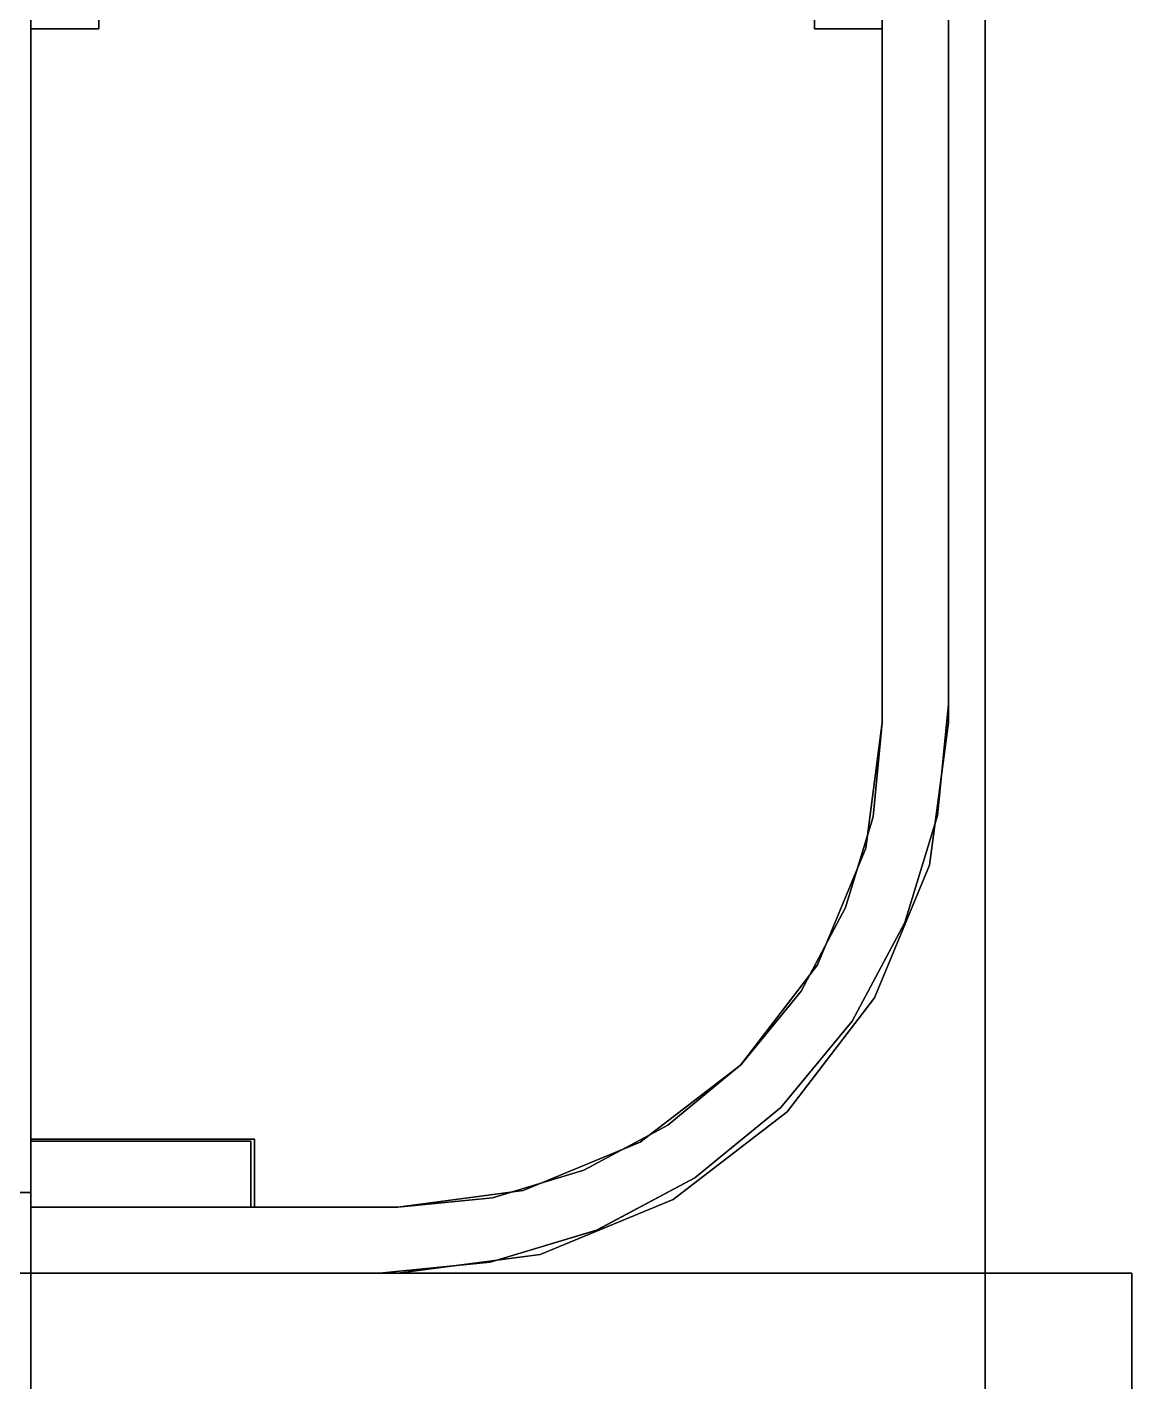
# Model space of a CAD drawing. Extents: x 0 to 5304, y -4676 to 0.
# Drawn here: x 5002.9 to 5303.9, y -1749.6 to -1380.5 of the extents above; entities that cross this region are included whole.
import ezdxf

# ---------------------------------------------------------------- set-up
doc = ezdxf.new("R2010")
doc.units = 0
for name, color, linetype in [('LAYER0', 7, 'CONTINUOUS'), ('LAYER150', 45, 'CONTINUOUS'), ('LAYER151', 45, 'CONTINUOUS'), ('LAYER152', 45, 'CONTINUOUS'), ('LAYER153', 45, 'CONTINUOUS'), ('LAYER154', 45, 'CONTINUOUS'), ('LAYER157', 45, 'CONTINUOUS'), ('LAYER20', 7, 'CONTINUOUS')]:
    doc.layers.add(name, color=color, linetype=linetype)

msp = doc.modelspace()

# ---------------------------------------------------------------- linework, layer by layer
at = {"layer": 'LAYER0'}
for points, invisible_edges in [([(5263.88, -4676.25), (5113.88, -1170), (5263.88, 0), (5263.88, -4676.25)], 7), ([(5113.88, -1170, 5), (5263.88, -4676.25, 5), (5113.88, 0, 5), (5113.88, -1170, 5)], 3), ([(5113.88, 0, 5), (5263.88, -4676.25, 5), (5263.88, 0, 5), (5113.88, 0, 5)], 3), ([(5263.88, -4676.25), (5263.88, 0), (5263.88, -1320), (5263.88, -4676.25)], 1), ([(5263.88, 0, 5), (5263.88, -4676.25, 5), (5263.88, -1320, 5), (5263.88, 0, 5)], 1), ([(5113.88, -1170), (2029.89, -3014), (2029.89, -1170), (5113.88, -1170)], 1), ([(5263.88, -4676.25), (2029.89, -3014), (5113.88, -1170), (5263.88, -4676.25)], 7), ([(2029.89, -3014, 5), (5263.88, -4676.25, 5), (2029.89, -1170, 5), (2029.89, -3014, 5)], 3), ([(2029.89, -1170, 5), (5263.88, -4676.25, 5), (5113.88, -1170, 5), (2029.89, -1170, 5)], 3), ([(5263.88, -1320), (5263.88, -4676.25, 5), (5263.88, -4676.25), (5263.88, -1320)], 1), ([(5263.88, -4676.25, 5), (5263.88, -1320), (5263.88, -1320, 5), (5263.88, -4676.25, 5)], 1)]:
    msp.add_3dface(points, dxfattribs=dict(at, invisible_edges=invisible_edges))
at = {"layer": 'LAYER150'}
for points, invisible_edges in [([(5253.885, -1320, 525), (3600.885, -1720, 525), (3600.885, -1320, 525), (5253.885, -1320, 525)], 1), ([(3600.885, -1720, 525), (5253.885, -1320, 525), (5098.885, -1720, 525), (3600.885, -1720, 525)], 3), ([(5098.885, -1720, 543), (3600.885, -1320, 543), (3600.885, -1720, 543), (5098.885, -1720, 543)], 1), ([(3600.885, -1320, 543), (5098.885, -1720, 543), (5253.885, -1320, 543), (3600.885, -1320, 543)], 3), ([(5098.885, -1720, 525), (5253.885, -1320, 525), (5129.055, -1717.04, 525), (5098.885, -1720, 525)], 3), ([(5253.885, -1320, 543), (5098.885, -1720, 543), (5129.055, -1717.04, 543), (5253.885, -1320, 543)], 5), ([(5129.055, -1717.04, 525), (5253.885, -1320, 525), (5158.065, -1708.26, 525), (5129.055, -1717.04, 525)], 3), ([(5253.885, -1320, 543), (5129.055, -1717.04, 543), (5158.065, -1708.26, 543), (5253.885, -1320, 543)], 5), ([(5158.065, -1708.26, 525), (5253.885, -1320, 525), (5184.805, -1694, 525), (5158.065, -1708.26, 525)], 3), ([(5253.885, -1320, 543), (5158.065, -1708.26, 543), (5184.805, -1694, 543), (5253.885, -1320, 543)], 5), ([(5184.805, -1694, 525), (5253.885, -1320, 525), (5208.275, -1674.82, 525), (5184.805, -1694, 525)], 3), ([(5253.885, -1320, 543), (5184.805, -1694, 543), (5208.275, -1674.82, 543), (5253.885, -1320, 543)], 5), ([(5208.275, -1674.82, 525), (5253.885, -1320, 525), (5227.635, -1651.3, 525), (5208.275, -1674.82, 525)], 3), ([(5253.885, -1320, 543), (5208.275, -1674.82, 543), (5227.635, -1651.3, 543), (5253.885, -1320, 543)], 5), ([(5227.635, -1651.3, 525), (5253.885, -1320, 525), (5242.025, -1624.46, 525), (5227.635, -1651.3, 525)], 3), ([(5253.885, -1320, 543), (5227.635, -1651.3, 543), (5242.025, -1624.46, 543), (5253.885, -1320, 543)], 5), ([(5242.025, -1624.46, 525), (5253.885, -1320, 525), (5250.895, -1595.31, 525), (5242.025, -1624.46, 525)], 3), ([(5253.885, -1320, 543), (5242.025, -1624.46, 543), (5250.895, -1595.31, 543), (5253.885, -1320, 543)], 5), ([(5250.895, -1595.31, 525), (5253.885, -1320, 525), (5253.885, -1565, 525), (5250.895, -1595.31, 525)], 1), ([(5253.885, -1320, 543), (5250.895, -1595.31, 543), (5253.885, -1565, 543), (5253.885, -1320, 543)], 1), ([(5253.885, -1320, 525), (5253.885, -1565, 543), (5253.885, -1565, 525), (5253.885, -1320, 525)], 1), ([(5253.885, -1565, 543), (5253.885, -1320, 525), (5253.885, -1320, 543), (5253.885, -1565, 543)], 1), ([(5098.885, -1720, 543), (3600.885, -1720, 525), (5098.885, -1720, 525), (5098.885, -1720, 543)], 1), ([(3600.885, -1720, 525), (5098.885, -1720, 543), (3600.885, -1720, 543), (3600.885, -1720, 525)], 1)]:
    msp.add_3dface(points, dxfattribs=dict(at, invisible_edges=invisible_edges))
at = {"layer": 'LAYER151'}
for points, invisible_edges in [([(5217.385, -1320, 225), (5022.385, -1381, 225), (5022.385, -1320, 225), (5217.385, -1320, 225)], 1), ([(5022.385, -1381, 225), (5217.385, -1320, 225), (5064.885, -1683.5, 225), (5022.385, -1381, 225)], 7), ([(5022.385, -1320, 243), (5022.385, -1381, 225), (5022.385, -1381, 243), (5022.385, -1320, 243)], 1), ([(5022.385, -1381, 225), (5022.385, -1320, 243), (5022.385, -1320, 225), (5022.385, -1381, 225)], 1), ([(5022.385, -1381, 243), (5064.885, -1683.5, 243), (5022.385, -1320, 243), (5022.385, -1381, 243)], 3), ([(5022.385, -1320, 243), (5064.885, -1683.5, 243), (5217.385, -1320, 243), (5022.385, -1320, 243)], 3), ([(5064.885, -1683.5, 225), (5217.385, -1320, 225), (5064.885, -1702, 225), (5064.885, -1683.5, 225)], 3), ([(5064.885, -1702, 225), (5217.385, -1320, 225), (5103.885, -1702, 225), (5064.885, -1702, 225)], 3), ([(5217.385, -1320, 243), (5064.885, -1683.5, 243), (5103.885, -1702, 243), (5217.385, -1320, 243)], 7), ([(5103.885, -1702, 225), (5217.385, -1320, 225), (5129.715, -1699.45, 225), (5103.885, -1702, 225)], 3), ([(5217.385, -1320, 243), (5103.885, -1702, 243), (5129.715, -1699.45, 243), (5217.385, -1320, 243)], 5), ([(5129.715, -1699.45, 225), (5217.385, -1320, 225), (5154.545, -1691.89, 225), (5129.715, -1699.45, 225)], 3), ([(5217.385, -1320, 243), (5129.715, -1699.45, 243), (5154.545, -1691.89, 243), (5217.385, -1320, 243)], 5), ([(5154.545, -1691.89, 225), (5217.385, -1320, 225), (5177.415, -1679.63, 225), (5154.545, -1691.89, 225)], 3), ([(5217.385, -1320, 243), (5154.545, -1691.89, 243), (5177.415, -1679.63, 243), (5217.385, -1320, 243)], 5), ([(5177.415, -1679.63, 225), (5217.385, -1320, 225), (5197.435, -1663.12, 225), (5177.415, -1679.63, 225)], 3), ([(5217.385, -1320, 243), (5177.415, -1679.63, 243), (5197.435, -1663.12, 243), (5217.385, -1320, 243)], 5), ([(5197.435, -1663.12, 225), (5217.385, -1320, 225), (5213.765, -1643.14, 225), (5197.435, -1663.12, 225)], 3), ([(5217.385, -1320, 243), (5197.435, -1663.12, 243), (5213.765, -1643.14, 243), (5217.385, -1320, 243)], 5), ([(5213.765, -1643.14, 225), (5217.385, -1320, 225), (5217.385, -1381, 225), (5213.765, -1643.14, 225)], 5), ([(5217.385, -1320, 243), (5213.765, -1643.14, 243), (5217.385, -1381, 243), (5217.385, -1320, 243)], 3), ([(5217.385, -1320, 225), (5217.385, -1381, 243), (5217.385, -1381, 225), (5217.385, -1320, 225)], 1), ([(5217.385, -1381, 243), (5217.385, -1320, 225), (5217.385, -1320, 243), (5217.385, -1381, 243)], 1), ([(5022.385, -1381, 225), (5003.885, -1683.5, 225), (5003.885, -1381, 225), (5022.385, -1381, 225)], 1), ([(5003.885, -1683.5, 225), (5022.385, -1381, 225), (5064.885, -1683.5, 225), (5003.885, -1683.5, 225)], 3), ([(5003.885, -1381, 243), (5022.385, -1381, 225), (5003.885, -1381, 225), (5003.885, -1381, 243)], 1), ([(5022.385, -1381, 225), (5003.885, -1381, 243), (5022.385, -1381, 243), (5022.385, -1381, 225)], 1), ([(5003.885, -1381, 243), (5003.885, -1683.5, 225), (5003.885, -1683.5, 243), (5003.885, -1381, 243)], 1), ([(5003.885, -1683.5, 225), (5003.885, -1381, 243), (5003.885, -1381, 225), (5003.885, -1683.5, 225)], 1), ([(5064.885, -1683.5, 243), (5003.885, -1381, 243), (5003.885, -1683.5, 243), (5064.885, -1683.5, 243)], 1), ([(5003.885, -1381, 243), (5064.885, -1683.5, 243), (5022.385, -1381, 243), (5003.885, -1381, 243)], 3), ([(5213.765, -1643.14, 225), (5217.385, -1381, 225), (5225.895, -1620.37, 225), (5213.765, -1643.14, 225)], 3), ([(5225.895, -1620.37, 243), (5217.385, -1381, 243), (5213.765, -1643.14, 243), (5225.895, -1620.37, 243)], 3), ([(5225.895, -1620.37, 225), (5217.385, -1381, 225), (5235.885, -1381, 225), (5225.895, -1620.37, 225)], 5), ([(5217.385, -1381, 243), (5235.885, -1381, 225), (5217.385, -1381, 225), (5217.385, -1381, 243)], 1), ([(5235.885, -1381, 225), (5217.385, -1381, 243), (5235.885, -1381, 243), (5235.885, -1381, 225)], 1), ([(5217.385, -1381, 243), (5225.895, -1620.37, 243), (5235.885, -1381, 243), (5217.385, -1381, 243)], 3), ([(5225.895, -1620.37, 225), (5235.885, -1381, 225), (5233.365, -1595.68, 225), (5225.895, -1620.37, 225)], 3), ([(5235.885, -1381, 243), (5225.895, -1620.37, 243), (5233.365, -1595.68, 243), (5235.885, -1381, 243)], 5), ([(5233.365, -1595.68, 225), (5235.885, -1381, 225), (5235.885, -1570, 225), (5233.365, -1595.68, 225)], 1), ([(5235.885, -1381, 243), (5233.365, -1595.68, 243), (5235.885, -1570, 243), (5235.885, -1381, 243)], 1), ([(5235.885, -1381, 225), (5235.885, -1570, 243), (5235.885, -1570, 225), (5235.885, -1381, 225)], 1), ([(5235.885, -1570, 243), (5235.885, -1381, 225), (5235.885, -1381, 243), (5235.885, -1570, 243)], 1), ([(5064.885, -1683.5, 243), (5003.885, -1683.5, 225), (5064.885, -1683.5, 225), (5064.885, -1683.5, 243)], 1), ([(5003.885, -1683.5, 225), (5064.885, -1683.5, 243), (5003.885, -1683.5, 243), (5003.885, -1683.5, 225)], 1), ([(5064.885, -1683.5, 243), (5064.885, -1702, 225), (5064.885, -1702, 243), (5064.885, -1683.5, 243)], 1), ([(5064.885, -1702, 225), (5064.885, -1683.5, 243), (5064.885, -1683.5, 225), (5064.885, -1702, 225)], 1), ([(5103.885, -1702, 243), (5064.885, -1683.5, 243), (5064.885, -1702, 243), (5103.885, -1702, 243)], 1), ([(5103.885, -1702, 243), (5064.885, -1702, 225), (5103.885, -1702, 225), (5103.885, -1702, 243)], 1), ([(5064.885, -1702, 225), (5103.885, -1702, 243), (5064.885, -1702, 243), (5064.885, -1702, 225)], 1)]:
    msp.add_3dface(points, dxfattribs=dict(at, invisible_edges=invisible_edges))
at = {"layer": 'LAYER152'}
for points, invisible_edges in [([(5022.385, -1320, 525), (5217.385, -1381, 525), (5217.385, -1320, 525), (5022.385, -1320, 525)], 1), ([(5217.385, -1381, 525), (5022.385, -1320, 525), (5213.765, -1643.14, 525), (5217.385, -1381, 525)], 7), ([(5213.765, -1643.14, 525), (5022.385, -1320, 525), (5197.435, -1663.12, 525), (5213.765, -1643.14, 525)], 3), ([(5197.435, -1663.12, 525), (5022.385, -1320, 525), (5177.415, -1679.63, 525), (5197.435, -1663.12, 525)], 3), ([(5177.415, -1679.63, 525), (5022.385, -1320, 525), (5154.545, -1691.89, 525), (5177.415, -1679.63, 525)], 3), ([(5154.545, -1691.89, 525), (5022.385, -1320, 525), (5129.715, -1699.45, 525), (5154.545, -1691.89, 525)], 3), ([(5129.715, -1699.45, 525), (5022.385, -1320, 525), (5103.885, -1702, 525), (5129.715, -1699.45, 525)], 3), ([(5103.885, -1702, 525), (5022.385, -1320, 525), (5064.885, -1683.5, 525), (5103.885, -1702, 525)], 7), ([(5064.885, -1683.5, 525), (5022.385, -1320, 525), (5022.385, -1381, 525), (5064.885, -1683.5, 525)], 5), ([(5022.385, -1320, 525), (5022.385, -1381, 507), (5022.385, -1381, 525), (5022.385, -1320, 525)], 1), ([(5022.385, -1381, 507), (5022.385, -1320, 525), (5022.385, -1320, 507), (5022.385, -1381, 507)], 1), ([(5217.385, -1320, 507), (5213.765, -1643.14, 507), (5022.385, -1320, 507), (5217.385, -1320, 507)], 3), ([(5022.385, -1320, 507), (5213.765, -1643.14, 507), (5197.435, -1663.12, 507), (5022.385, -1320, 507)], 5), ([(5022.385, -1320, 507), (5197.435, -1663.12, 507), (5177.415, -1679.63, 507), (5022.385, -1320, 507)], 5), ([(5022.385, -1320, 507), (5177.415, -1679.63, 507), (5154.545, -1691.89, 507), (5022.385, -1320, 507)], 5), ([(5022.385, -1320, 507), (5154.545, -1691.89, 507), (5129.715, -1699.45, 507), (5022.385, -1320, 507)], 5), ([(5022.385, -1320, 507), (5129.715, -1699.45, 507), (5103.885, -1702, 507), (5022.385, -1320, 507)], 5), ([(5022.385, -1320, 507), (5103.885, -1702, 507), (5064.885, -1683.5, 507), (5022.385, -1320, 507)], 7), ([(5022.385, -1320, 507), (5064.885, -1683.5, 507), (5022.385, -1381, 507), (5022.385, -1320, 507)], 3), ([(5217.385, -1381, 507), (5213.765, -1643.14, 507), (5217.385, -1320, 507), (5217.385, -1381, 507)], 3), ([(5217.385, -1320, 507), (5217.385, -1381, 525), (5217.385, -1381, 507), (5217.385, -1320, 507)], 1), ([(5217.385, -1381, 525), (5217.385, -1320, 507), (5217.385, -1320, 525), (5217.385, -1381, 525)], 1), ([(5064.885, -1683.5, 525), (5022.385, -1381, 525), (5003.885, -1683.5, 525), (5064.885, -1683.5, 525)], 3), ([(5003.885, -1683.5, 525), (5022.385, -1381, 525), (5003.885, -1381, 525), (5003.885, -1683.5, 525)], 1), ([(5022.385, -1381, 507), (5003.885, -1381, 525), (5022.385, -1381, 525), (5022.385, -1381, 507)], 1), ([(5003.885, -1381, 525), (5022.385, -1381, 507), (5003.885, -1381, 507), (5003.885, -1381, 525)], 1), ([(5003.885, -1381, 525), (5003.885, -1683.5, 507), (5003.885, -1683.5, 525), (5003.885, -1381, 525)], 1), ([(5003.885, -1683.5, 507), (5003.885, -1381, 525), (5003.885, -1381, 507), (5003.885, -1683.5, 507)], 1), ([(5003.885, -1683.5, 507), (5022.385, -1381, 507), (5064.885, -1683.5, 507), (5003.885, -1683.5, 507)], 3), ([(5022.385, -1381, 507), (5003.885, -1683.5, 507), (5003.885, -1381, 507), (5022.385, -1381, 507)], 1), ([(5225.895, -1620.37, 525), (5217.385, -1381, 525), (5213.765, -1643.14, 525), (5225.895, -1620.37, 525)], 3), ([(5217.385, -1381, 507), (5225.895, -1620.37, 507), (5213.765, -1643.14, 507), (5217.385, -1381, 507)], 5), ([(5217.385, -1381, 525), (5235.885, -1570, 525), (5235.885, -1381, 525), (5217.385, -1381, 525)], 1), ([(5235.885, -1570, 525), (5217.385, -1381, 525), (5233.365, -1595.68, 525), (5235.885, -1570, 525)], 3), ([(5233.365, -1595.68, 525), (5217.385, -1381, 525), (5225.895, -1620.37, 525), (5233.365, -1595.68, 525)], 3), ([(5235.885, -1381, 507), (5217.385, -1381, 525), (5235.885, -1381, 525), (5235.885, -1381, 507)], 1), ([(5217.385, -1381, 525), (5235.885, -1381, 507), (5217.385, -1381, 507), (5217.385, -1381, 525)], 1), ([(5235.885, -1381, 507), (5233.365, -1595.68, 507), (5217.385, -1381, 507), (5235.885, -1381, 507)], 3), ([(5217.385, -1381, 507), (5233.365, -1595.68, 507), (5225.895, -1620.37, 507), (5217.385, -1381, 507)], 5), ([(5233.365, -1595.68, 507), (5235.885, -1381, 507), (5235.885, -1570, 507), (5233.365, -1595.68, 507)], 1), ([(5235.885, -1381, 507), (5235.885, -1570, 525), (5235.885, -1570, 507), (5235.885, -1381, 507)], 1), ([(5235.885, -1570, 525), (5235.885, -1381, 507), (5235.885, -1381, 525), (5235.885, -1570, 525)], 1), ([(5003.885, -1683.5, 507), (5064.885, -1683.5, 525), (5003.885, -1683.5, 525), (5003.885, -1683.5, 507)], 1), ([(5064.885, -1683.5, 525), (5003.885, -1683.5, 507), (5064.885, -1683.5, 507), (5064.885, -1683.5, 525)], 1), ([(5064.885, -1702, 525), (5103.885, -1702, 525), (5064.885, -1683.5, 525), (5064.885, -1702, 525)], 2), ([(5064.885, -1683.5, 525), (5064.885, -1702, 507), (5064.885, -1702, 525), (5064.885, -1683.5, 525)], 1), ([(5064.885, -1702, 507), (5064.885, -1683.5, 525), (5064.885, -1683.5, 507), (5064.885, -1702, 507)], 1), ([(5064.885, -1683.5, 507), (5103.885, -1702, 507), (5064.885, -1702, 507), (5064.885, -1683.5, 507)], 1), ([(5064.885, -1702, 507), (5103.885, -1702, 525), (5064.885, -1702, 525), (5064.885, -1702, 507)], 1), ([(5103.885, -1702, 525), (5064.885, -1702, 507), (5103.885, -1702, 507), (5103.885, -1702, 525)], 1)]:
    msp.add_3dface(points, dxfattribs=dict(at, invisible_edges=invisible_edges))
at = {"layer": 'LAYER153'}
for points, invisible_edges in [([(5253.885, -1320, 225), (5235.885, -1570, 225), (5235.885, -1320, 225), (5253.885, -1320, 225)], 1), ([(5235.885, -1570, 225), (5253.885, -1320, 225), (5248.775, -1608.82, 225), (5235.885, -1570, 225)], 7), ([(5235.885, -1570, 525), (5248.775, -1608.82, 525), (5235.885, -1320, 525), (5235.885, -1570, 525)], 3), ([(5235.885, -1320, 525), (5248.775, -1608.82, 525), (5253.885, -1320, 525), (5235.885, -1320, 525)], 3), ([(5248.775, -1608.82, 225), (5253.885, -1320, 225), (5253.885, -1570, 225), (5248.775, -1608.82, 225)], 1), ([(5253.885, -1320, 525), (5248.775, -1608.82, 525), (5253.885, -1570, 525), (5253.885, -1320, 525)], 1), ([(5253.885, -1320, 225), (5253.885, -1570, 525), (5253.885, -1570, 225), (5253.885, -1320, 225)], 1), ([(5253.885, -1570, 525), (5253.885, -1320, 225), (5253.885, -1320, 525), (5253.885, -1570, 525)], 1), ([(5233.785, -1645, 225), (5231.375, -1604.16, 225), (5235.885, -1570, 225), (5233.785, -1645, 225)], 5), ([(5231.375, -1604.16, 525), (5233.785, -1645, 525), (5235.885, -1570, 525), (5231.375, -1604.16, 525)], 3), ([(5233.785, -1645, 225), (5235.885, -1570, 225), (5248.775, -1608.82, 225), (5233.785, -1645, 225)], 3), ([(5235.885, -1570, 525), (5233.785, -1645, 525), (5248.775, -1608.82, 525), (5235.885, -1570, 525)], 5), ([(5233.785, -1645, 225), (5218.185, -1635.99, 225), (5231.375, -1604.16, 225), (5233.785, -1645, 225)], 5), ([(5218.185, -1635.99, 525), (5233.785, -1645, 525), (5231.375, -1604.16, 525), (5218.185, -1635.99, 525)], 3), ([(5209.955, -1676.07, 225), (5197.215, -1663.33, 225), (5218.185, -1635.99, 225), (5209.955, -1676.07, 225)], 5), ([(5197.215, -1663.33, 525), (5209.955, -1676.07, 525), (5218.185, -1635.99, 525), (5197.215, -1663.33, 525)], 3), ([(5209.955, -1676.07, 225), (5218.185, -1635.99, 225), (5233.785, -1645, 225), (5209.955, -1676.07, 225)], 3), ([(5218.185, -1635.99, 525), (5209.955, -1676.07, 525), (5233.785, -1645, 525), (5218.185, -1635.99, 525)], 5), ([(5178.885, -1699.9, 225), (5169.875, -1684.3, 225), (5197.215, -1663.33, 225), (5178.885, -1699.9, 225)], 5), ([(5169.875, -1684.3, 525), (5178.885, -1699.9, 525), (5197.215, -1663.33, 525), (5169.875, -1684.3, 525)], 3), ([(5178.885, -1699.9, 225), (5197.215, -1663.33, 225), (5209.955, -1676.07, 225), (5178.885, -1699.9, 225)], 3), ([(5197.215, -1663.33, 525), (5178.885, -1699.9, 525), (5209.955, -1676.07, 525), (5197.215, -1663.33, 525)], 5), ([(5142.705, -1714.89, 225), (5138.045, -1697.49, 225), (5169.875, -1684.3, 225), (5142.705, -1714.89, 225)], 5), ([(5138.045, -1697.49, 525), (5142.705, -1714.89, 525), (5169.875, -1684.3, 525), (5138.045, -1697.49, 525)], 3), ([(5142.705, -1714.89, 225), (5169.875, -1684.3, 225), (5178.885, -1699.9, 225), (5142.705, -1714.89, 225)], 3), ([(5169.875, -1684.3, 525), (5142.705, -1714.89, 525), (5178.885, -1699.9, 525), (5169.875, -1684.3, 525)], 5), ([(5103.885, -1720, 225), (5103.885, -1702, 225), (5138.045, -1697.49, 225), (5103.885, -1720, 225)], 5), ([(5103.885, -1720, 225), (5138.045, -1697.49, 225), (5142.705, -1714.89, 225), (5103.885, -1720, 225)], 3), ([(5103.885, -1702, 525), (5142.705, -1714.89, 525), (5138.045, -1697.49, 525), (5103.885, -1702, 525)], 3), ([(5103.885, -1702, 225), (5003.885, -1720, 225), (5003.885, -1702, 225), (5103.885, -1702, 225)], 1), ([(5003.885, -1720, 225), (5103.885, -1702, 225), (5103.885, -1720, 225), (5003.885, -1720, 225)], 3), ([(5103.885, -1720, 525), (5003.885, -1702, 525), (5003.885, -1720, 525), (5103.885, -1720, 525)], 1), ([(5003.885, -1702, 525), (5103.885, -1720, 525), (5103.885, -1702, 525), (5003.885, -1702, 525)], 3), ([(5103.885, -1702, 525), (5103.885, -1720, 525), (5142.705, -1714.89, 525), (5103.885, -1702, 525)], 5), ([(5103.885, -1720, 525), (5003.885, -1720, 225), (5103.885, -1720, 225), (5103.885, -1720, 525)], 1), ([(5003.885, -1720, 225), (5103.885, -1720, 525), (5003.885, -1720, 525), (5003.885, -1720, 225)], 1)]:
    msp.add_3dface(points, dxfattribs=dict(at, invisible_edges=invisible_edges))
at = {"layer": 'LAYER154', "invisible_edges": 1}
for points in [[(5303.885, -1720, 225), (5003.885, -2306, 225), (5003.885, -1720, 225), (5303.885, -1720, 225)], [(5003.885, -2306, 225), (5303.885, -1720, 225), (5303.885, -2306, 225), (5003.885, -2306, 225)], [(5003.885, -1720, 243), (5003.885, -2306, 225), (5003.885, -2306, 243), (5003.885, -1720, 243)], [(5003.885, -2306, 225), (5003.885, -1720, 243), (5003.885, -1720, 225), (5003.885, -2306, 225)], [(5003.885, -1720, 243), (5303.885, -1720, 225), (5003.885, -1720, 225), (5003.885, -1720, 243)], [(5303.885, -1720, 225), (5003.885, -1720, 243), (5303.885, -1720, 243), (5303.885, -1720, 225)], [(5303.885, -2306, 243), (5003.885, -1720, 243), (5003.885, -2306, 243), (5303.885, -2306, 243)], [(5003.885, -1720, 243), (5303.885, -2306, 243), (5303.885, -1720, 243), (5003.885, -1720, 243)], [(5303.885, -1720, 225), (5303.885, -2306, 243), (5303.885, -2306, 225), (5303.885, -1720, 225)], [(5303.885, -2306, 243), (5303.885, -1720, 225), (5303.885, -1720, 243), (5303.885, -2306, 243)]]:
    msp.add_3dface(points, dxfattribs=at)
at = {"layer": 'LAYER157', "invisible_edges": 1}
for points in [[(5003.885, -1684, 525), (5063.885, -1684, 225), (5003.885, -1684, 225), (5003.885, -1684, 525)], [(5063.885, -1684, 225), (5003.885, -1684, 525), (5063.885, -1684, 525), (5063.885, -1684, 225)], [(5003.885, -1702, 225), (5063.885, -1684, 225), (5063.885, -1702, 225), (5003.885, -1702, 225)], [(5063.885, -1684, 225), (5003.885, -1702, 225), (5003.885, -1684, 225), (5063.885, -1684, 225)], [(5003.885, -1684, 525), (5063.885, -1702, 525), (5063.885, -1684, 525), (5003.885, -1684, 525)], [(5063.885, -1702, 525), (5003.885, -1684, 525), (5003.885, -1702, 525), (5063.885, -1702, 525)], [(5003.885, -1702, 225), (5003.885, -1684, 525), (5003.885, -1684, 225), (5003.885, -1702, 225)], [(5003.885, -1684, 525), (5003.885, -1702, 225), (5003.885, -1702, 525), (5003.885, -1684, 525)], [(5063.885, -1702, 525), (5063.885, -1684, 225), (5063.885, -1684, 525), (5063.885, -1702, 525)], [(5063.885, -1684, 225), (5063.885, -1702, 525), (5063.885, -1702, 225), (5063.885, -1684, 225)], [(5063.885, -1702, 525), (5003.885, -1702, 225), (5063.885, -1702, 225), (5063.885, -1702, 525)], [(5003.885, -1702, 225), (5063.885, -1702, 525), (5003.885, -1702, 525), (5003.885, -1702, 225)]]:
    msp.add_3dface(points, dxfattribs=at)
at = {"layer": 'LAYER20', "invisible_edges": 1}
for points in [[(4985.885, -1320, 225), (5003.885, -1698, 225), (4985.885, -1698, 225), (4985.885, -1320, 225)], [(5003.885, -1698, 225), (4985.885, -1320, 225), (5003.885, -1320, 225), (5003.885, -1698, 225)], [(5003.885, -1320, 525), (4985.885, -1698, 525), (5003.885, -1698, 525), (5003.885, -1320, 525)], [(4985.885, -1698, 525), (5003.885, -1320, 525), (4985.885, -1320, 525), (4985.885, -1698, 525)], [(5003.885, -1698, 225), (5003.885, -1320, 525), (5003.885, -1698, 525), (5003.885, -1698, 225)], [(5003.885, -1320, 525), (5003.885, -1698, 225), (5003.885, -1320, 225), (5003.885, -1320, 525)], [(5003.885, -1698, 225), (4985.885, -1698, 525), (4985.885, -1698, 225), (5003.885, -1698, 225)], [(4985.885, -1698, 525), (5003.885, -1698, 225), (5003.885, -1698, 525), (4985.885, -1698, 525)]]:
    msp.add_3dface(points, dxfattribs=at)

# ---------------------------------------------------------------- meshes
at = {"layer": 'LAYER150'}
mesh = msp.add_polymesh((2, 5), dxfattribs=at)
for k, corner in enumerate([(5208.272, -1674.816, 525), (5227.636, -1651.303, 525), (5242.028, -1624.456, 525), (5250.892, -1595.313, 525), (5253.885, -1565, 525), (5208.272, -1674.816, 543), (5227.636, -1651.303, 543), (5242.028, -1624.456, 543), (5250.892, -1595.313, 543), (5253.885, -1565, 543)]):
    mesh.set_mesh_vertex(divmod(k, 5), corner)
mesh = msp.add_polymesh((2, 5), dxfattribs=at)
for k, corner in enumerate([(5098.885, -1720, 525), (5129.05, -1717.036, 525), (5158.061, -1708.259, 525), (5184.809, -1694.004, 525), (5208.272, -1674.816, 525), (5098.885, -1720, 543), (5129.05, -1717.036, 543), (5158.061, -1708.259, 543), (5184.809, -1694.004, 543), (5208.272, -1674.816, 543)]):
    mesh.set_mesh_vertex(divmod(k, 5), corner)
at = {"layer": 'LAYER151'}
mesh = msp.add_polymesh((2, 5), dxfattribs=at)
for k, corner in enumerate([(5197.44, -1663.121, 225), (5213.767, -1643.144, 225), (5225.896, -1620.373, 225), (5233.364, -1595.677, 225), (5235.885, -1570, 225), (5197.44, -1663.121, 243), (5213.767, -1643.144, 243), (5225.896, -1620.373, 243), (5233.364, -1595.677, 243), (5235.885, -1570, 243)]):
    mesh.set_mesh_vertex(divmod(k, 5), corner)
mesh = msp.add_polymesh((2, 5), dxfattribs=at)
for k, corner in enumerate([(5103.885, -1702, 225), (5129.712, -1699.449, 225), (5154.541, -1691.893, 225), (5177.412, -1679.626, 225), (5197.44, -1663.121, 225), (5103.885, -1702, 243), (5129.712, -1699.449, 243), (5154.541, -1691.893, 243), (5177.412, -1679.626, 243), (5197.44, -1663.121, 243)]):
    mesh.set_mesh_vertex(divmod(k, 5), corner)
at = {"layer": 'LAYER152'}
mesh = msp.add_polymesh((2, 5), dxfattribs=at)
for k, corner in enumerate([(5197.44, -1663.121, 525), (5213.767, -1643.144, 525), (5225.896, -1620.373, 525), (5233.364, -1595.677, 525), (5235.885, -1570, 525), (5197.44, -1663.121, 507), (5213.767, -1643.144, 507), (5225.896, -1620.373, 507), (5233.364, -1595.677, 507), (5235.885, -1570, 507)]):
    mesh.set_mesh_vertex(divmod(k, 5), corner)
mesh = msp.add_polymesh((2, 5), dxfattribs=at)
for k, corner in enumerate([(5103.885, -1702, 525), (5129.712, -1699.449, 525), (5154.541, -1691.893, 525), (5177.412, -1679.626, 525), (5197.44, -1663.121, 525), (5103.885, -1702, 507), (5129.712, -1699.449, 507), (5154.541, -1691.893, 507), (5177.412, -1679.626, 507), (5197.44, -1663.121, 507)]):
    mesh.set_mesh_vertex(divmod(k, 5), corner)
at = {"layer": 'LAYER153'}
mesh = msp.add_polymesh((2, 2), dxfattribs=at)
for k, corner in enumerate([(5235.885, -1320, 225), (5235.885, -1570, 225), (5235.885, -1320, 525), (5235.885, -1570, 525)]):
    mesh.set_mesh_vertex(divmod(k, 2), corner)
mesh = msp.add_polymesh((2, 2), dxfattribs=at)
for k, corner in enumerate([(5253.885, -1570, 225), (5253.885, -1320, 225), (5253.885, -1570, 525), (5253.885, -1320, 525)]):
    mesh.set_mesh_vertex(divmod(k, 2), corner)
mesh = msp.add_polymesh((2, 7), dxfattribs=at)
for k, corner in enumerate([(5103.885, -1720, 225), (5142.708, -1714.889, 225), (5178.885, -1699.904, 225), (5209.951, -1676.066, 225), (5233.789, -1645, 225), (5248.774, -1608.823, 225), (5253.885, -1570, 225), (5103.885, -1720, 525), (5142.708, -1714.889, 525), (5178.885, -1699.904, 525), (5209.951, -1676.066, 525), (5233.789, -1645, 525), (5248.774, -1608.823, 525), (5253.885, -1570, 525)]):
    mesh.set_mesh_vertex(divmod(k, 7), corner)
mesh = msp.add_polymesh((2, 7), dxfattribs=at)
for k, corner in enumerate([(5235.885, -1570, 225), (5231.379, -1604.16, 225), (5218.188, -1635.991, 225), (5197.211, -1663.326, 225), (5169.876, -1684.303, 225), (5138.045, -1697.494, 225), (5103.885, -1702, 225), (5235.885, -1570, 525), (5231.379, -1604.16, 525), (5218.188, -1635.991, 525), (5197.211, -1663.326, 525), (5169.876, -1684.303, 525), (5138.045, -1697.494, 525), (5103.885, -1702, 525)]):
    mesh.set_mesh_vertex(divmod(k, 7), corner)
mesh = msp.add_polymesh((2, 2), dxfattribs=at)
for k, corner in enumerate([(5103.885, -1702, 225), (5003.885, -1702, 225), (5103.885, -1702, 525), (5003.885, -1702, 525)]):
    mesh.set_mesh_vertex(divmod(k, 2), corner)

doc.saveas('drawing.dxf')
